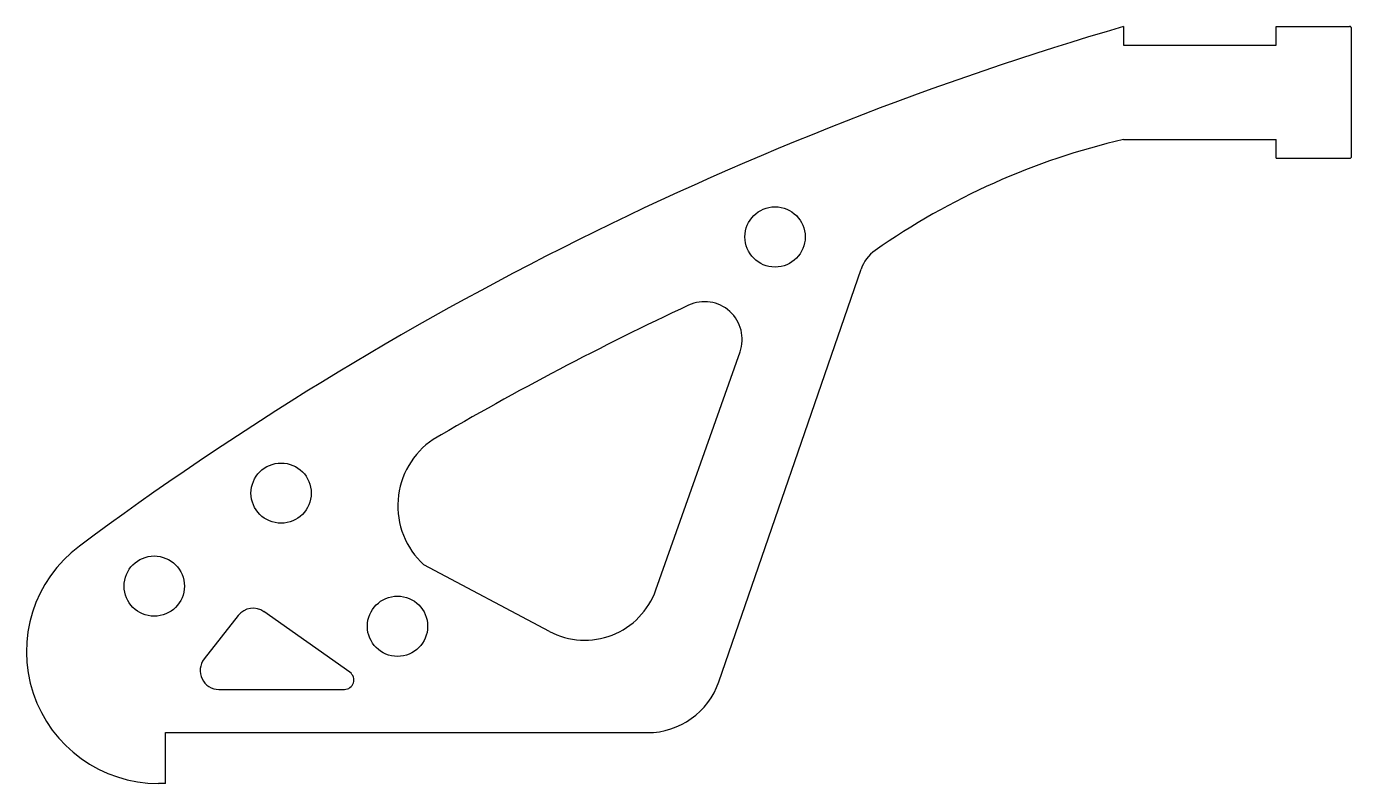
# Model space of a CAD drawing. Header units: millimetres. Extents: x 302.1 to 372.5, y 133.3 to 173.5.
import ezdxf

# ---------------------------------------------------------------- set-up
doc = ezdxf.new("R2010")
doc.units = ezdxf.units.MM
doc.layers.add('Monocoque Seitenteil', color=252, linetype='Continuous')

msp = doc.modelspace()

# ---------------------------------------------------------------- linework, layer by layer
at = {"layer": 'Monocoque Seitenteil'}
for p, q in [((360.374, 173.494), (360.374, 172.494)), ((368.474, 172.494), (368.474, 173.494)), ((368.474, 173.494), (372.37, 173.494)), ((372.47, 166.594), (372.47, 173.394)), ((360.374, 172.494), (368.474, 172.494)), ((360.374, 167.494), (368.474, 167.494)), ((368.474, 166.494), (368.474, 167.494)), ((368.474, 166.494), (372.37, 166.494)), ((338.885, 138.691), (346.435, 160.61)), ((335.541, 143.57), (340.01, 156.213)), ((329.893, 141.371), (323.227, 144.912)), ((313.377, 142.219), (311.564, 139.907)), ((319.298, 139.199), (314.741, 142.419)), ((312.351, 138.29), (319.01, 138.29)), ((309.515, 133.294), (309.515, 135.994)), ((309.515, 135.994), (335.103, 135.994)), ((309.515, 133.294), (309.134, 133.294))]:
    msp.add_line(p, q, dxfattribs=at)
for centre in [(341.87, 162.319), (315.651, 148.713), (308.915, 143.776), (321.829, 141.643)]:
    msp.add_circle(centre, 1.6, dxfattribs=at)
for centre, radius, start, end in [((409.553, 5.228), 175.305, 106.29199, 126.63346), ((372.37, 173.394), 0.1, 0, 90), ((368.996, 130.487), 37.997, 103.1146, 125.04459), ((372.37, 166.594), 0.1, 270, 0), ((348.326, 159.959), 2, 125.04459, 160.99517), ((408.065, 7.643), 166.814, 115.11024, 120.37022), ((338.125, 156.88), 2, 340.53138, 115.11024), ((326.087, 148.043), 4.24, 123.8247, 227.58844), ((309.134, 140.294), 7, 126.71541, 270), ((331.77, 144.904), 4, 242.02418, 340.53138), ((314.164, 141.602), 1, 54.75069, 141.89965), ((312.351, 139.29), 1, 141.89965, 270), ((319.01, 138.79), 0.5, 270, 54.75069), ((335.103, 139.994), 4, 269.99999, 340.99517)]:
    msp.add_arc(centre, radius, start, end, dxfattribs=at)

doc.saveas('drawing.dxf')
